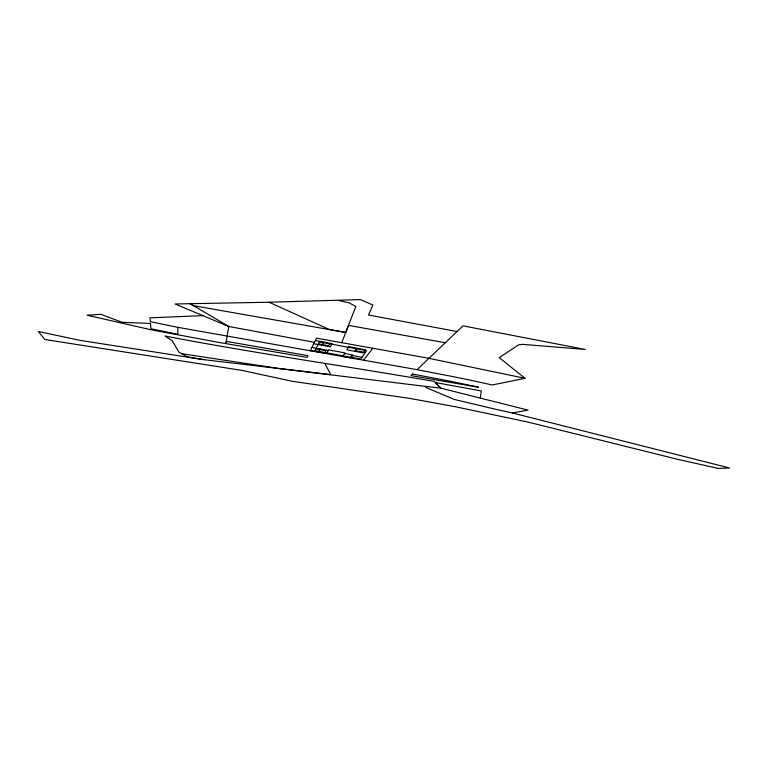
<?xml version="1.0" encoding="UTF-8"?>
<svg xmlns="http://www.w3.org/2000/svg" width="768" height="768" viewBox="0 0 768 768"><rect width="100%" height="100%" fill="white"/><g stroke="black" fill="none" stroke-linecap="round" stroke-linejoin="round"><path stroke-width="1.15" d="M480.278 397.978L481.325 390.941L435.379 382.522L440.755 388.147L528.038 410.112L512.314 412.944L496.762 409.546L454.253 399.437L425.971 387.533L425.789 386.429L279.178 368.534L181.68 353.674L178.925 352.138L172.339 340.848L165.158 336.067C254.544 353.232 344.678 365.846 434.333 381.427L440.755 388.147L425.789 386.429M314.438 342.326L228.778 326.496L175.066 303.984L269.069 302.227L329.462 329.587L345.734 332.438L355.824 306.48L349.171 302.87L338.688 300.49M341.75 342.691L348.47 325.382L445.19 342.71M310.262 350.87L316.474 338.16L428.736 358.291L525.062 378.326L499.229 357.629L518.573 344.928L522.106 344.323L585.226 349.44L463.018 325.843L417.053 369.658L176.506 327.101L150.336 321.677L150.01 317.827L202.886 315.648M318.557 351.974L320.122 348.96M322.061 345.245L323.712 342.077M324.96 352.522L325.958 350.688L315.888 348.835M329.693 343.843L328.646 345.773L318.394 343.872M350.813 357.274L351.984 355.488L361.978 357.322M356.371 348.778L355.142 350.659L365.309 352.541M355.123 351.35L357.139 348.269M363.533 360.24L372.826 348.259M525.062 378.326L492.24 384.979L474.883 381.158A305.875 48.307 9.1 0 0 453.264 376.675L417.053 369.658M269.069 302.227L360.384 299.578L372.874 305.04L368.496 315.024L457.018 331.517M181.68 353.674L187.622 356.986L203.664 359.645L330.816 374.621L324.778 363.437M203.654 359.645L80.131 340.378L38.4 331.507L44.784 339.475L242.102 370.426L292.128 381.254L409.69 398.4L455.299 406.723L528.192 422.131L677.76 459.35L718.291 468.422L729.6 468L512.314 412.944M345.734 332.438L193.507 305.683L190.118 303.696L228.778 326.496L225.926 343.622L226.31 341.347L307.92 355.67L307.066 357.418L218.842 342.422L151.085 329.779L87.168 315.226L100.771 314.304L122.256 322.33L150.49 323.453L150.96 328.742L177.811 334.33L177.802 327.341M311.933 347.453L328.301 350.467M344.611 353.472L352.752 354.97L350.822 357.907L342.778 356.429L344.966 352.896L328.627 349.882L326.64 353.462L310.454 350.486M315.312 340.531L332.093 343.632L330.346 346.781L313.757 343.718M319.382 341.933L314.957 350.678L360.739 359.107L366.614 350.669L319.382 341.933M348.806 346.723L346.877 349.834L363.35 352.877L365.472 349.805L348.806 346.723M412.541 374.045L410.957 375.59L478.57 387.245L470.237 385.421A285.619 44.928 9.1 0 0 446.525 380.496L412.541 374.045"/></g></svg>
